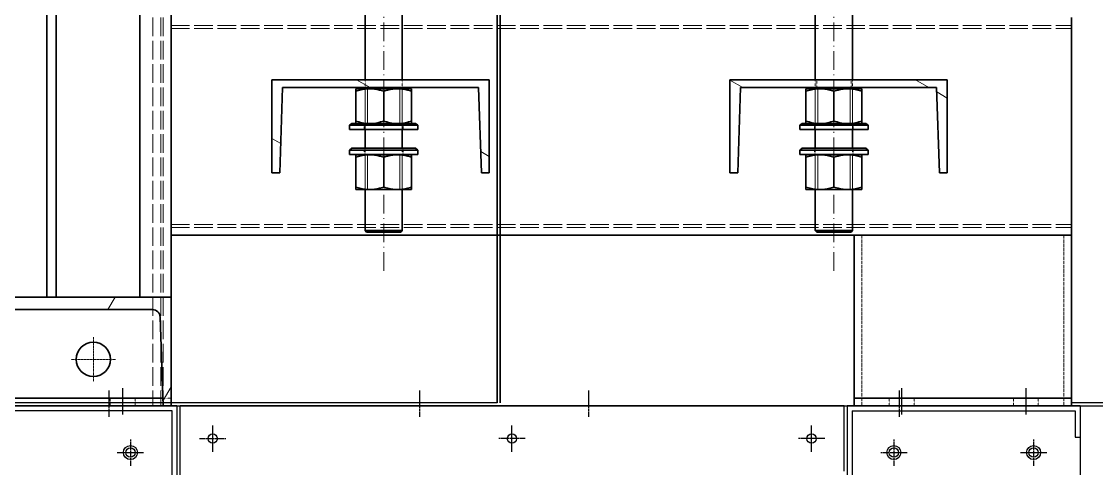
# Model space of a CAD drawing. Header units: millimetres. Extents: x 2113 to 34376, y 2901 to 25715.
# Drawn here: x 14352 to 15045, y 11334 to 11622 of the extents above; entities that cross this region are included whole.
import ezdxf

# ---------------------------------------------------------------- set-up
doc = ezdxf.new("R2010")
doc.units = ezdxf.units.MM
for name, pattern in [('CENTER', [2, 1.25, -0.25, 0.25, -0.25]), ('DASHDOT', [18.5, 12, -3, 0.5, -3]), ('DASHED', [15, 12, -3])]:
    doc.linetypes.add(name, pattern=pattern)
doc.layers.add('center', color=1, linetype='CENTER')

# ---------------------------------------------------------------- blocks, each defined once
blk = doc.blocks.new('A$C55E021B5')
at = {"color": 7, "linetype": 'DASHED', "lineweight": 13}
for p, q in [((585, 2140.5), (585, 0.5)), ((586.65, 2140.5), (586.65, 0.5)), ((591.64, 2140.5), (591.64, 0.5)), ((580, 245.5), (0, 245.5)), ((580, 243.58), (0, 243.58)), ((580, 117.42), (0, 117.42)), ((580, 115.5), (0, 115.5))]:
    blk.add_line(p, q, dxfattribs=at)
at = {"color": 7, "lineweight": 35}
for p, q in [((660, 560.85), (660, 70.5)), ((654, 450.11), (654, 70.5)), ((580, 403.04), (580, 0.5)), ((600, 403.04), (600, 70.5)), ((580, 110.5), (0, 110.5))]:
    blk.add_line(p, q, dxfattribs=at)
at = {"color": 7, "linetype": 'DASHDOT', "lineweight": 13}
for p, q in [((153, 87.42), (153, 387.42)), ((443, 87.42), (443, 387.42))]:
    blk.add_line(p, q, dxfattribs=at)
at = {"color": 7, "lineweight": 35, "ltscale": 0.103337}
for p, q in [((141, 210.5), (141, 272.5)), ((165, 210.5), (165, 272.5)), ((431, 210.5), (431, 272.5)), ((455, 210.5), (455, 272.5))]:
    blk.add_line(p, q, dxfattribs=at)
at = {"color": 7, "lineweight": 35, "ltscale": 0.233333}
for p, q in [((0, 250.5), (0, 110.5)), ((580, 250.5), (580, 110.5)), ((80, 210.5), (220, 210.5))]:
    blk.add_line(p, q, dxfattribs=at)
at = {"color": 7, "lineweight": 35, "ltscale": 0.1}
for p, q in [((80, 150.5), (80, 210.5)), ((220, 210.5), (220, 150.5)), ((375, 150.5), (375, 210.5)), ((515, 210.5), (515, 150.5))]:
    blk.add_line(p, q, dxfattribs=at)
at = {"color": 7, "lineweight": 13, "ltscale": 0.016666}
for p, q in [((100.44, 210.5), (91.78, 205.5)), ((460.44, 210.5), (451.78, 205.5))]:
    blk.add_line(p, q, dxfattribs=at)
at = {"color": 7, "linetype": 'DASHED', "lineweight": 13, "ltscale": 0.008333}
for p, q in [((141, 205.5), (141, 210.5)), ((142, 210.5), (142, 205.5)), ((164, 210.5), (164, 205.5)), ((165, 205.5), (165, 210.5)), ((431, 205.5), (431, 210.5)), ((455, 205.5), (455, 210.5)), ((21.38, 0.5), (21.38, 5.5)), ((37.38, 0.5), (37.38, 5.5)), ((101.38, 0.5), (101.38, 5.5)), ((117.38, 0.5), (117.38, 5.5)), ((603.14, 0.5), (603.14, 5.5)), ((603.14, 0.5), (603.14, 5.5)), ((619.14, 0.5), (619.14, 5.5)), ((619.14, 0.5), (619.14, 5.5))]:
    blk.add_line(p, q, dxfattribs=at)
at = {"color": 7, "lineweight": 13, "ltscale": 0.015827}
blk.add_line((220, 210.25), (211.78, 205.5), dxfattribs=at)
at = {"color": 7, "lineweight": 35, "ltscale": 0.233334}
for p, q in [((375, 210.5), (515, 210.5)), ((140, 110.5), (0, 110.5)), ((720, 70.5), (580, 70.5)), ((140, 5.5), (0, 5.5)), ((140, 0.5), (0, 0.5)), ((140, 0.5), (0, 0.5)), ((580, 0.5), (720, 0.5)), ((720, 0.5), (580, 0.5)), ((720, 0.5), (580, 0.5))]:
    blk.add_line(p, q, dxfattribs=at)
at = {"color": 7, "lineweight": 13, "ltscale": 0.013126}
blk.add_line((86.82, 202.64), (80, 198.7), dxfattribs=at)
at = {"color": 7, "lineweight": 35, "ltscale": 0.091722}
for p, q in [((85, 150.5), (86.92, 205.5)), ((215, 150.5), (213.08, 205.5)), ((380, 150.5), (381.92, 205.5)), ((510, 150.5), (508.08, 205.5))]:
    blk.add_line(p, q, dxfattribs=at)
at = {"color": 7, "lineweight": 35, "ltscale": 0.210265}
for p, q in [((86.92, 205.5), (213.08, 205.5)), ((381.92, 205.5), (508.08, 205.5))]:
    blk.add_line(p, q, dxfattribs=at)
at = {"color": 7, "lineweight": 35, "ltscale": 0.012392}
for p, q in [((142.43, 204.69), (135, 204.69)), ((171, 204.69), (163.56, 204.69)), ((432.43, 204.69), (425, 204.69)), ((461, 204.69), (453.56, 204.69)), ((142.43, 162.17), (135, 162.17)), ((171, 162.17), (163.56, 162.17)), ((432.43, 162.17), (425, 162.17)), ((461, 162.17), (453.56, 162.17)), ((142.43, 139.87), (135, 139.87)), ((171, 139.87), (163.56, 139.87)), ((432.43, 139.87), (425, 139.87)), ((461, 139.87), (453.56, 139.87))]:
    blk.add_line(p, q, dxfattribs=at)
at = {"color": 7, "lineweight": 35, "ltscale": 0.002592}
for p, q in [((135, 204.69), (135, 203.13)), ((171, 204.69), (171, 203.13)), ((425, 204.69), (425, 203.13)), ((461, 204.69), (461, 203.13)), ((135, 162.17), (135, 160.62)), ((171, 162.17), (171, 160.62)), ((425, 162.17), (425, 160.62)), ((461, 162.17), (461, 160.62)), ((135, 139.87), (135, 141.43)), ((171, 139.87), (171, 141.43)), ((425, 139.87), (425, 141.43)), ((461, 139.87), (461, 141.43))]:
    blk.add_line(p, q, dxfattribs=at)
at = {"color": 7, "lineweight": 35, "ltscale": 0.031982}
for p, q in [((135, 183.95), (135, 203.13)), ((153, 183.95), (153, 203.13)), ((171, 183.95), (171, 203.13)), ((425, 183.95), (425, 203.13)), ((443, 183.95), (443, 203.13)), ((461, 183.95), (461, 203.13)), ((135, 141.43), (135, 160.62)), ((153, 141.43), (153, 160.62)), ((171, 141.43), (171, 160.62)), ((425, 141.43), (425, 160.62)), ((443, 141.43), (443, 160.62)), ((461, 141.43), (461, 160.62))]:
    blk.add_line(p, q, dxfattribs=at)
at = {"color": 7, "lineweight": 35, "ltscale": 0.00135}
for p, q in [((141, 204.69), (141, 205.5)), ((165, 204.69), (165, 205.5)), ((431, 204.69), (431, 205.5)), ((455, 204.69), (455, 205.5))]:
    blk.add_line(p, q, dxfattribs=at)
at = {"color": 7, "linetype": 'DASHED', "lineweight": 13, "ltscale": 0.043793}
for p, q in [((141, 178.41), (141, 204.69)), ((165, 178.41), (165, 204.69)), ((431, 178.41), (431, 204.69)), ((455, 178.41), (455, 204.69))]:
    blk.add_line(p, q, dxfattribs=at)
at = {"color": 7, "lineweight": 35, "ltscale": 0.005215}
for p, q in [((142.43, 204.69), (145.56, 204.69)), ((160.43, 204.69), (163.56, 204.69)), ((450.43, 204.69), (453.56, 204.69)), ((142.43, 162.17), (145.56, 162.17)), ((160.43, 162.17), (163.56, 162.17)), ((450.43, 162.17), (453.56, 162.17)), ((142.43, 139.87), (145.56, 139.87)), ((160.43, 139.87), (163.56, 139.87)), ((450.43, 139.87), (453.56, 139.87))]:
    blk.add_line(p, q, dxfattribs=at)
at = {"color": 7, "linetype": 'DASHED', "lineweight": 13, "ltscale": 0.037167}
for p, q in [((142.62, 182.39), (142.62, 204.69)), ((163.38, 182.39), (163.38, 204.69)), ((432.62, 182.39), (432.62, 204.69)), ((453.38, 182.39), (453.38, 204.69)), ((141, 139.87), (141, 162.17)), ((142.62, 139.87), (142.62, 162.17)), ((163.38, 139.87), (163.38, 162.17)), ((165, 139.87), (165, 162.17)), ((431, 139.87), (431, 162.17)), ((432.62, 139.87), (432.62, 162.17)), ((453.38, 139.87), (453.38, 162.17)), ((455, 139.87), (455, 162.17))]:
    blk.add_line(p, q, dxfattribs=at)
at = {"color": 7, "lineweight": 35, "ltscale": 0.024784}
for p, q in [((160.43, 204.69), (145.56, 204.69)), ((450.43, 204.69), (435.56, 204.69)), ((160.43, 162.17), (145.56, 162.17)), ((450.43, 162.17), (435.56, 162.17)), ((160.43, 139.87), (145.56, 139.87)), ((450.43, 139.87), (435.56, 139.87))]:
    blk.add_line(p, q, dxfattribs=at)
at = {"color": 7, "linetype": 'DASHED', "lineweight": 13, "ltscale": 0.031982}
for p, q in [((153, 183.95), (153, 203.13)), ((443, 183.95), (443, 203.13)), ((153, 141.43), (153, 160.62)), ((443, 141.43), (443, 160.62))]:
    blk.add_line(p, q, dxfattribs=at)
at = {"color": 7, "lineweight": 35, "ltscale": 0.005216}
for p, q in [((432.43, 204.69), (435.56, 204.69)), ((432.43, 162.17), (435.56, 162.17)), ((432.43, 139.87), (435.56, 139.87))]:
    blk.add_line(p, q, dxfattribs=at)
at = {"color": 7, "lineweight": 35, "ltscale": 0.003151}
for p, q in [((132.5, 182.41), (131, 181.26)), ((173.5, 182.41), (175, 181.26)), ((422.5, 182.41), (421, 181.26)), ((463.5, 182.41), (465, 181.26)), ((132.5, 166.41), (131, 165.26)), ((173.5, 166.41), (175, 165.26)), ((422.5, 166.41), (421, 165.26)), ((463.5, 166.41), (465, 165.26))]:
    blk.add_line(p, q, dxfattribs=at)
at = {"color": 7, "linetype": 'DASHED', "lineweight": 13, "ltscale": 0.036667}
for p, q in [((153, 181.26), (131, 181.26)), ((443, 181.26), (421, 181.26)), ((465, 181.26), (443, 181.26)), ((153, 165.26), (131, 165.26)), ((443, 165.26), (421, 165.26)), ((465, 165.26), (443, 165.26))]:
    blk.add_line(p, q, dxfattribs=at)
at = {"color": 7, "lineweight": 35, "ltscale": 0.036667}
for p, q in [((153, 181.26), (131, 181.26)), ((443, 181.26), (421, 181.26)), ((465, 181.26), (443, 181.26)), ((153, 178.41), (131, 178.41)), ((443, 178.41), (421, 178.41)), ((465, 178.41), (443, 178.41)), ((153, 165.26), (131, 165.26)), ((153, 162.41), (131, 162.41)), ((443, 165.26), (421, 165.26)), ((443, 162.41), (421, 162.41)), ((465, 165.26), (443, 165.26)), ((465, 162.41), (443, 162.41))]:
    blk.add_line(p, q, dxfattribs=at)
at = {"color": 7, "lineweight": 35, "ltscale": 0.004749}
for p, q in [((131, 178.41), (131, 181.26)), ((175, 178.41), (175, 181.26)), ((421, 178.41), (421, 181.26)), ((465, 178.41), (465, 181.26)), ((131, 162.41), (131, 165.26)), ((175, 162.41), (175, 165.26)), ((421, 162.41), (421, 165.26)), ((465, 162.41), (465, 165.26))]:
    blk.add_line(p, q, dxfattribs=at)
at = {"color": 7, "lineweight": 35, "ltscale": 0.034167}
for p, q in [((153, 182.41), (132.5, 182.41)), ((443, 182.41), (422.5, 182.41)), ((463.5, 182.41), (443, 182.41)), ((153, 166.41), (132.5, 166.41)), ((443, 166.41), (422.5, 166.41)), ((463.5, 166.41), (443, 166.41))]:
    blk.add_line(p, q, dxfattribs=at)
at = {"color": 7, "lineweight": 35, "ltscale": 0.002551}
for p, q in [((135, 182.42), (135, 183.95)), ((171, 182.42), (171, 183.95)), ((425, 182.42), (425, 183.95)), ((461, 182.42), (461, 183.95))]:
    blk.add_line(p, q, dxfattribs=at)
at = {"color": 7, "linetype": 'DASHED', "lineweight": 13, "ltscale": 4.19617e-05}
for p, q in [((135, 182.39), (135, 182.42)), ((171, 182.39), (171, 182.42)), ((425, 182.39), (425, 182.42)), ((461, 182.39), (461, 182.42))]:
    blk.add_line(p, q, dxfattribs=at)
at = {"color": 7, "linetype": 'DASHED', "lineweight": 13, "ltscale": 0.012392}
for p, q in [((142.43, 182.39), (135, 182.39)), ((171, 182.39), (163.56, 182.39)), ((432.43, 182.39), (425, 182.39)), ((461, 182.39), (453.56, 182.39))]:
    blk.add_line(p, q, dxfattribs=at)
at = {"color": 7, "linetype": 'DASHED', "lineweight": 13, "ltscale": 0.006667}
for p, q in [((140.5, 178.41), (140.5, 182.41)), ((165.5, 178.41), (165.5, 182.41)), ((430.5, 178.41), (430.5, 182.41)), ((455.5, 178.41), (455.5, 182.41)), ((140.5, 162.41), (140.5, 166.41)), ((141, 162.41), (141, 166.41)), ((165, 162.41), (165, 166.41)), ((165.5, 162.41), (165.5, 166.41)), ((430.5, 162.41), (430.5, 166.41)), ((431, 162.41), (431, 166.41)), ((455, 162.41), (455, 166.41)), ((455.5, 162.41), (455.5, 166.41))]:
    blk.add_line(p, q, dxfattribs=at)
at = {"color": 7, "linetype": 'DASHED', "lineweight": 13, "ltscale": 0.000536262}
for p, q in [((142.43, 182.39), (142.11, 182.41)), ((163.56, 182.39), (163.88, 182.41)), ((453.56, 182.39), (453.88, 182.41))]:
    blk.add_line(p, q, dxfattribs=at)
at = {"color": 7, "linetype": 'DASHED', "lineweight": 13, "ltscale": 0.005215}
for p, q in [((142.43, 182.39), (145.56, 182.39)), ((160.43, 182.39), (163.56, 182.39)), ((450.43, 182.39), (453.56, 182.39))]:
    blk.add_line(p, q, dxfattribs=at)
at = {"color": 7, "linetype": 'DASHED', "lineweight": 13, "ltscale": 0.000524018}
for p, q in [((145.56, 182.39), (145.88, 182.41)), ((160.43, 182.39), (160.12, 182.41)), ((435.56, 182.39), (435.88, 182.41))]:
    blk.add_line(p, q, dxfattribs=at)
at = {"color": 7, "linetype": 'DASHED', "lineweight": 13, "ltscale": 0.024784}
for p, q in [((160.43, 182.39), (145.56, 182.39)), ((450.43, 182.39), (435.56, 182.39))]:
    blk.add_line(p, q, dxfattribs=at)
at = {"color": 7, "lineweight": 35, "ltscale": 0.034166}
for p, q in [((173.5, 182.41), (153, 182.41)), ((173.5, 166.41), (153, 166.41))]:
    blk.add_line(p, q, dxfattribs=at)
at = {"color": 7, "lineweight": 35, "ltscale": 0.036666}
for p, q in [((175, 181.26), (153, 181.26)), ((175, 178.41), (153, 178.41)), ((175, 165.26), (153, 165.26)), ((175, 162.41), (153, 162.41))]:
    blk.add_line(p, q, dxfattribs=at)
at = {"color": 7, "linetype": 'DASHED', "lineweight": 13, "ltscale": 0.036666}
for p, q in [((175, 181.26), (153, 181.26)), ((175, 165.26), (153, 165.26))]:
    blk.add_line(p, q, dxfattribs=at)
at = {"color": 7, "linetype": 'DASHED', "lineweight": 13, "ltscale": 0.000535501}
blk.add_line((432.43, 182.39), (432.11, 182.41), dxfattribs=at)
at = {"color": 7, "linetype": 'DASHED', "lineweight": 13, "ltscale": 0.005216}
blk.add_line((432.43, 182.39), (435.56, 182.39), dxfattribs=at)
at = {"color": 7, "linetype": 'DASHED', "lineweight": 13, "ltscale": 0.000524779}
blk.add_line((450.43, 182.39), (450.12, 182.41), dxfattribs=at)
at = {"color": 7, "lineweight": 35, "ltscale": 0.02}
for p, q in [((141, 166.41), (141, 178.41)), ((165, 166.41), (165, 178.41)), ((431, 166.41), (431, 178.41)), ((455, 166.41), (455, 178.41))]:
    blk.add_line(p, q, dxfattribs=at)
at = {"color": 7, "lineweight": 13, "ltscale": 0.010896}
blk.add_line((515, 172.72), (509.34, 169.45), dxfattribs=at)
at = {"color": 7, "lineweight": 35, "ltscale": 0.000402451}
for p, q in [((141, 162.17), (141, 162.41)), ((165, 162.17), (165, 162.41)), ((431, 162.17), (431, 162.41)), ((455, 162.17), (455, 162.41))]:
    blk.add_line(p, q, dxfattribs=at)
at = {"color": 7, "lineweight": 13, "ltscale": 0.010552}
blk.add_line((380.48, 164.34), (375, 161.17), dxfattribs=at)
at = {"color": 7, "lineweight": 35, "ltscale": 0.008333}
for p, q in [((80, 150.5), (85, 150.5)), ((215, 150.5), (220, 150.5)), ((0, 0.5), (0, 5.5)), ((140, 0.5), (140, 5.5)), ((580, 0.5), (580, 5.5)), ((580, 0.5), (580, 5.5))]:
    blk.add_line(p, q, dxfattribs=at)
at = {"color": 7, "lineweight": 35, "ltscale": 0.008334}
for p, q in [((375, 150.5), (380, 150.5)), ((510, 150.5), (515, 150.5)), ((580, 0.5), (585, 0.5))]:
    blk.add_line(p, q, dxfattribs=at)
at = {"color": 7, "lineweight": 35, "ltscale": 0.044088}
for p, q in [((141, 113.42), (141, 139.87)), ((165, 113.42), (165, 139.87)), ((431, 113.42), (431, 139.87)), ((455, 113.42), (455, 139.87))]:
    blk.add_line(p, q, dxfattribs=at)
at = {"color": 7, "linetype": 'DASHED', "lineweight": 13, "ltscale": 0.037552}
for p, q in [((163.53, 113.42), (141, 113.42)), ((453.53, 113.42), (431, 113.42))]:
    blk.add_line(p, q, dxfattribs=at)
at = {"color": 7, "lineweight": 35, "ltscale": 0.002448}
for p, q in [((142.47, 113.42), (141, 113.42)), ((432.47, 113.42), (431, 113.42))]:
    blk.add_line(p, q, dxfattribs=at)
at = {"color": 7, "lineweight": 35, "ltscale": 0.002357}
for p, q in [((142, 112.42), (141, 113.42)), ((164, 112.42), (165, 113.42)), ((432, 112.42), (431, 113.42)), ((454, 112.42), (455, 113.42))]:
    blk.add_line(p, q, dxfattribs=at)
at = {"color": 7, "lineweight": 35, "ltscale": 0.002244}
blk.add_line((143.35, 112.42), (142, 112.42), dxfattribs=at)
at = {"color": 7, "lineweight": 35, "ltscale": 0.037552}
for p, q in [((165, 113.42), (142.47, 113.42)), ((455, 113.42), (432.47, 113.42))]:
    blk.add_line(p, q, dxfattribs=at)
at = {"color": 7, "lineweight": 35, "ltscale": 0.034422}
for p, q in [((164, 112.42), (143.35, 112.42)), ((454, 112.42), (433.35, 112.42))]:
    blk.add_line(p, q, dxfattribs=at)
at = {"color": 7, "linetype": 'DASHED', "lineweight": 13, "ltscale": 0.002448}
for p, q in [((165, 113.42), (163.53, 113.42)), ((455, 113.42), (453.53, 113.42))]:
    blk.add_line(p, q, dxfattribs=at)
at = {"color": 7, "lineweight": 35, "ltscale": 0.002245}
blk.add_line((433.35, 112.42), (432, 112.42), dxfattribs=at)
at = {"color": 7, "lineweight": 35, "ltscale": 0.183333}
for p, q in [((0, 110.5), (0, 0.5)), ((140, 110.5), (140, 0.5))]:
    blk.add_line(p, q, dxfattribs=at)
at = {"color": 7, "linetype": 'DASHED', "lineweight": 13, "ltscale": 0.183333}
for p, q in [((5, 110.5), (5, 0.5)), ((135, 110.5), (135, 0.5))]:
    blk.add_line(p, q, dxfattribs=at)
at = {"color": 7, "lineweight": 35, "ltscale": 0.116667}
blk.add_line((580, 0.5), (580, 70.5), dxfattribs=at)
at = {"color": 7, "linetype": 'DASHED', "lineweight": 13, "ltscale": 0.09}
blk.add_line((600, 70.5), (654, 70.5), dxfattribs=at)
at = {"color": 7, "lineweight": 13, "ltscale": 0.015396}
blk.add_line((620.58, 62.5), (615.97, 70.5), dxfattribs=at)
at = {"color": 7, "linetype": 'DASHED', "lineweight": 13, "ltscale": 0.01}
blk.add_line((654, 70.5), (660, 70.5), dxfattribs=at)
at = {"color": 7, "lineweight": 35, "ltscale": 0.193355}
blk.add_line((591.99, 62.5), (708.01, 62.5), dxfattribs=at)
at = {"color": 7, "lineweight": 35, "ltscale": 0.095349}
blk.add_line((585, 0.5), (587, 57.67), dxfattribs=at)
at = {"color": 7, "linetype": 'DASHDOT', "lineweight": 13, "ltscale": 0.047667}
for p, q in [((630, 44.8), (630, 16.2)), ((615.7, 30.5), (644.3, 30.5))]:
    blk.add_line(p, q, dxfattribs=at)
at = {"color": 7, "lineweight": 13, "ltscale": 0.017065}
blk.add_line((585.12, 3.93), (580, 12.79), dxfattribs=at)
at = {"color": 7, "linetype": 'DASHDOT', "lineweight": 13, "ltscale": 0.01}
for p, q in [((29.38, 0), (29.38, 6)), ((109.38, 0), (109.38, 6)), ((611.14, 0), (611.14, 6))]:
    blk.add_line(p, q, dxfattribs=at)
at = {"color": 7, "linetype": 'DASHED', "lineweight": 13, "ltscale": 0.008625}
blk.add_line((580, 5.5), (585.17, 5.5), dxfattribs=at)
blk.add_line((580, 5.5), (585.17, 5.5), dxfattribs=at)
at = {"color": 7, "lineweight": 35, "ltscale": 0.216085}
blk.add_line((585.17, 5.5), (714.83, 5.5), dxfattribs=at)
blk.add_line((585.17, 5.5), (714.83, 5.5), dxfattribs=at)
at = {"color": 7, "linetype": 'DASHED', "lineweight": 13}
for points in [[(142.43, 204.69), (140.9, 204.54), (139.31, 204.28), (137.63, 203.91), (135.82, 203.4), (135, 203.13)], [(145.56, 204.69), (147.1, 204.54), (148.69, 204.28), (150.37, 203.91), (152.18, 203.4), (153, 203.13)], [(160.43, 204.69), (158.9, 204.54), (157.31, 204.28), (155.63, 203.91), (153.82, 203.4), (153, 203.13)], [(163.56, 204.69), (165.1, 204.54), (166.69, 204.28), (168.37, 203.91), (170.18, 203.4), (171, 203.13)], [(432.43, 204.69), (430.9, 204.54), (429.31, 204.28), (427.63, 203.91), (425.82, 203.4), (425, 203.13)], [(435.56, 204.69), (437.1, 204.54), (438.69, 204.28), (440.37, 203.91), (442.18, 203.4), (443, 203.13)], [(450.43, 204.69), (448.9, 204.54), (447.31, 204.28), (445.63, 203.91), (443.82, 203.4), (443, 203.13)], [(453.56, 204.69), (455.1, 204.54), (456.69, 204.28), (458.37, 203.91), (460.18, 203.4), (461, 203.13)], [(142.43, 182.39), (140.9, 182.54), (139.31, 182.8), (137.63, 183.17), (135.82, 183.68), (135, 183.95)], [(145.56, 182.39), (147.1, 182.54), (148.69, 182.8), (150.37, 183.17), (152.18, 183.68), (153, 183.95)], [(160.43, 182.39), (158.9, 182.54), (157.31, 182.8), (155.63, 183.17), (153.82, 183.68), (153, 183.95)], [(163.56, 182.39), (165.1, 182.54), (166.69, 182.8), (168.37, 183.17), (170.18, 183.68), (171, 183.95)], [(432.43, 182.39), (430.9, 182.54), (429.31, 182.8), (427.63, 183.17), (425.82, 183.68), (425, 183.95)], [(435.56, 182.39), (437.1, 182.54), (438.69, 182.8), (440.37, 183.17), (442.18, 183.68), (443, 183.95)], [(450.43, 182.39), (448.9, 182.54), (447.31, 182.8), (445.63, 183.17), (443.82, 183.68), (443, 183.95)], [(453.56, 182.39), (455.1, 182.54), (456.69, 182.8), (458.37, 183.17), (460.18, 183.68), (461, 183.95)], [(142.43, 162.17), (140.9, 162.02), (139.31, 161.76), (137.63, 161.39), (135.82, 160.88), (135, 160.62)], [(145.56, 162.17), (147.1, 162.02), (148.69, 161.76), (150.37, 161.39), (152.18, 160.88), (153, 160.62)], [(160.43, 162.17), (158.9, 162.02), (157.31, 161.76), (155.63, 161.39), (153.82, 160.88), (153, 160.62)], [(163.56, 162.17), (165.1, 162.02), (166.69, 161.76), (168.37, 161.39), (170.18, 160.88), (171, 160.62)], [(432.43, 162.17), (430.9, 162.02), (429.31, 161.76), (427.63, 161.39), (425.82, 160.88), (425, 160.62)], [(435.56, 162.17), (437.1, 162.02), (438.69, 161.76), (440.37, 161.39), (442.18, 160.88), (443, 160.62)], [(450.43, 162.17), (448.9, 162.02), (447.31, 161.76), (445.63, 161.39), (443.82, 160.88), (443, 160.62)], [(453.56, 162.17), (455.1, 162.02), (456.69, 161.76), (458.37, 161.39), (460.18, 160.88), (461, 160.62)], [(142.43, 139.87), (140.9, 140.02), (139.31, 140.28), (137.63, 140.66), (135.82, 141.16), (135, 141.43)], [(145.56, 139.87), (147.1, 140.02), (148.69, 140.28), (150.37, 140.66), (152.18, 141.16), (153, 141.43)], [(160.43, 139.87), (158.9, 140.02), (157.31, 140.28), (155.63, 140.66), (153.82, 141.16), (153, 141.43)], [(163.56, 139.87), (165.1, 140.02), (166.69, 140.28), (168.37, 140.66), (170.18, 141.16), (171, 141.43)], [(432.43, 139.87), (430.9, 140.02), (429.31, 140.28), (427.63, 140.66), (425.82, 141.16), (425, 141.43)], [(435.56, 139.87), (437.1, 140.02), (438.69, 140.28), (440.37, 140.66), (442.18, 141.16), (443, 141.43)], [(450.43, 139.87), (448.9, 140.02), (447.31, 140.28), (445.63, 140.66), (443.82, 141.16), (443, 141.43)], [(453.56, 139.87), (455.1, 140.02), (456.69, 140.28), (458.37, 140.66), (460.18, 141.16), (461, 141.43)]]:
    blk.add_lwpolyline(points, dxfattribs=at)
at = {"color": 7, "lineweight": 35}
for points in [[(142.43, 204.69), (140.9, 204.54), (139.31, 204.28), (137.63, 203.91), (135.82, 203.4), (135, 203.13)], [(145.56, 204.69), (147.1, 204.54), (148.69, 204.28), (150.37, 203.91), (152.18, 203.4), (153, 203.13)], [(160.43, 204.69), (158.9, 204.54), (157.31, 204.28), (155.63, 203.91), (153.82, 203.4), (153, 203.13)], [(163.56, 204.69), (165.1, 204.54), (166.69, 204.28), (168.37, 203.91), (170.18, 203.4), (171, 203.13)], [(432.43, 204.69), (430.9, 204.54), (429.31, 204.28), (427.63, 203.91), (425.82, 203.4), (425, 203.13)], [(435.56, 204.69), (437.1, 204.54), (438.69, 204.28), (440.37, 203.91), (442.18, 203.4), (443, 203.13)], [(450.43, 204.69), (448.9, 204.54), (447.31, 204.28), (445.63, 203.91), (443.82, 203.4), (443, 203.13)], [(453.56, 204.69), (455.1, 204.54), (456.69, 204.28), (458.37, 203.91), (460.18, 203.4), (461, 203.13)], [(142.11, 182.41), (140.15, 182.65), (138.08, 183.06), (136.98, 183.34), (135, 183.95)], [(145.88, 182.41), (147.84, 182.65), (149.92, 183.06), (151.02, 183.34), (153, 183.95)], [(160.12, 182.41), (158.16, 182.65), (156.08, 183.06), (154.98, 183.34), (153, 183.95)], [(163.88, 182.41), (165.85, 182.65), (167.92, 183.06), (169.02, 183.34), (171, 183.95)], [(432.11, 182.41), (430.15, 182.65), (428.08, 183.06), (426.98, 183.34), (425, 183.95)], [(435.88, 182.41), (437.84, 182.65), (439.92, 183.06), (441.02, 183.34), (443, 183.95)], [(450.12, 182.41), (448.16, 182.65), (446.08, 183.06), (444.98, 183.34), (443, 183.95)], [(453.88, 182.41), (455.85, 182.65), (457.92, 183.06), (459.02, 183.34), (461, 183.95)], [(142.43, 162.17), (140.9, 162.02), (139.31, 161.76), (137.63, 161.39), (135.82, 160.88), (135, 160.62)], [(145.56, 162.17), (147.1, 162.02), (148.69, 161.76), (150.37, 161.39), (152.18, 160.88), (153, 160.62)], [(160.43, 162.17), (158.9, 162.02), (157.31, 161.76), (155.63, 161.39), (153.82, 160.88), (153, 160.62)], [(163.56, 162.17), (165.1, 162.02), (166.69, 161.76), (168.37, 161.39), (170.18, 160.88), (171, 160.62)], [(432.43, 162.17), (430.9, 162.02), (429.31, 161.76), (427.63, 161.39), (425.82, 160.88), (425, 160.62)], [(435.56, 162.17), (437.1, 162.02), (438.69, 161.76), (440.37, 161.39), (442.18, 160.88), (443, 160.62)], [(450.43, 162.17), (448.9, 162.02), (447.31, 161.76), (445.63, 161.39), (443.82, 160.88), (443, 160.62)], [(453.56, 162.17), (455.1, 162.02), (456.69, 161.76), (458.37, 161.39), (460.18, 160.88), (461, 160.62)], [(142.43, 139.87), (140.9, 140.02), (139.31, 140.28), (137.63, 140.66), (135.82, 141.16), (135, 141.43)], [(145.56, 139.87), (147.1, 140.02), (148.69, 140.28), (150.37, 140.66), (152.18, 141.16), (153, 141.43)], [(160.43, 139.87), (158.9, 140.02), (157.31, 140.28), (155.63, 140.66), (153.82, 141.16), (153, 141.43)], [(163.56, 139.87), (165.1, 140.02), (166.69, 140.28), (168.37, 140.66), (170.18, 141.16), (171, 141.43)], [(432.43, 139.87), (430.9, 140.02), (429.31, 140.28), (427.63, 140.66), (425.82, 141.16), (425, 141.43)], [(435.56, 139.87), (437.1, 140.02), (438.69, 140.28), (440.37, 140.66), (442.18, 141.16), (443, 141.43)], [(450.43, 139.87), (448.9, 140.02), (447.31, 140.28), (445.63, 140.66), (443.82, 141.16), (443, 141.43)], [(453.56, 139.87), (455.1, 140.02), (456.69, 140.28), (458.37, 140.66), (460.18, 141.16), (461, 141.43)]]:
    blk.add_lwpolyline(points, dxfattribs=at)
blk.add_circle((630, 30.5), 11, dxfattribs=at)
blk.add_arc((591.99, 57.5), 5, 90, 178, dxfattribs=at)
blk = doc.blocks.new('1')
at = {"color": 7, "lineweight": 35}
for p, q in [((14658.41, 14068.68), (14658.41, 11376.22)), ((14660.41, 12196.22), (14660.41, 11376.22))]:
    blk.add_line(p, q, dxfattribs=at)
for p, q in [((14658.41, 11376.22), (13558.41, 11376.22)), ((14058.41, 11374.22), (16398.41, 11374.22)), ((14452.27, 11374.22), (14302.27, 11374.22)), ((14449.07, 11371.02), (14305.47, 11371.02)), ((14449.07, 11227.42), (14449.07, 11371.02)), ((14452.27, 11374.22), (14452.27, 11224.22)), ((14882.03, 11374.22), (14454.27, 11374.22)), ((14454.27, 10874.22), (14454.27, 11374.22)), ((14882.03, 11332.22), (14882.03, 11374.22)), ((14884.03, 11374.22), (14884.03, 11224.22)), ((15034.03, 11374.22), (14884.03, 11374.22)), ((14887.23, 11371.02), (15030.83, 11371.02)), ((14887.23, 11371.02), (14887.23, 11227.42)), ((16458.41, 11376.22), (15028.41, 11376.22)), ((15030.83, 11371.02), (15030.83, 11354.22)), ((15034.03, 11374.22), (15034.03, 11224.22)), ((15034.03, 11374.22), (15034.03, 11354.22)), ((15030.83, 11354.22), (15034.03, 11354.22))]:
    blk.add_line(p, q)
for centre, radius in [((14475.27, 11353.22), 3), ((14668.03, 11353.22), 3), ((14861.03, 11353.22), 3), ((14422.27, 11344.22), 4.5), ((14422.27, 11344.22), 4.5), ((14422.27, 11344.22), 4.5), ((14422.27, 11344.22), 4.5), ((14422.27, 11344.22), 3), ((14422.27, 11344.22), 3), ((14914.03, 11344.22), 4.5), ((14914.03, 11344.22), 4.5), ((14914.03, 11344.22), 3), ((15004.03, 11344.22), 4.5), ((15004.03, 11344.22), 4.5), ((15004.03, 11344.22), 3)]:
    blk.add_circle(centre, radius)
at = {"layer": 'center'}
for p, q in [((14408.41, 11384.24), (14408.41, 11367.24)), ((14417.27, 11385.72), (14417.27, 11368.72)), ((14608.41, 11384.24), (14608.41, 11367.24)), ((14717.41, 11384.24), (14717.41, 11367.24)), ((14717.41, 11384.24), (14717.41, 11367.24)), ((14917.41, 11384.24), (14917.41, 11367.24)), ((14917.41, 11384.24), (14917.41, 11367.24)), ((14919.03, 11385.72), (14919.03, 11368.72)), ((14999.03, 11385.72), (14999.03, 11368.72)), ((14475.27, 11344.72), (14475.27, 11361.72)), ((14668.03, 11344.72), (14668.03, 11361.72)), ((14861.03, 11344.72), (14861.03, 11361.72)), ((14422.27, 11352.72), (14422.27, 11335.72)), ((14422.27, 11352.72), (14422.27, 11335.72)), ((14466.77, 11353.22), (14483.77, 11353.22)), ((14676.53, 11353.22), (14659.53, 11353.22)), ((14869.53, 11353.22), (14852.53, 11353.22)), ((14914.03, 11352.72), (14914.03, 11335.72)), ((15004.03, 11352.72), (15004.03, 11335.72)), ((14413.77, 11344.22), (14430.77, 11344.22)), ((14413.77, 11344.22), (14430.77, 11344.22)), ((14905.53, 11344.22), (14922.53, 11344.22)), ((14995.53, 11344.22), (15012.53, 11344.22))]:
    blk.add_line(p, q, dxfattribs=at)
at = {"xscale": -1}
blk.add_blockref('A$C55E021B5', (15028.41, 11373.72), dxfattribs=at)

msp = doc.modelspace()

# ---------------------------------------------------------------- block references
msp.add_blockref('1', (0, 0))

doc.saveas('drawing.dxf')
